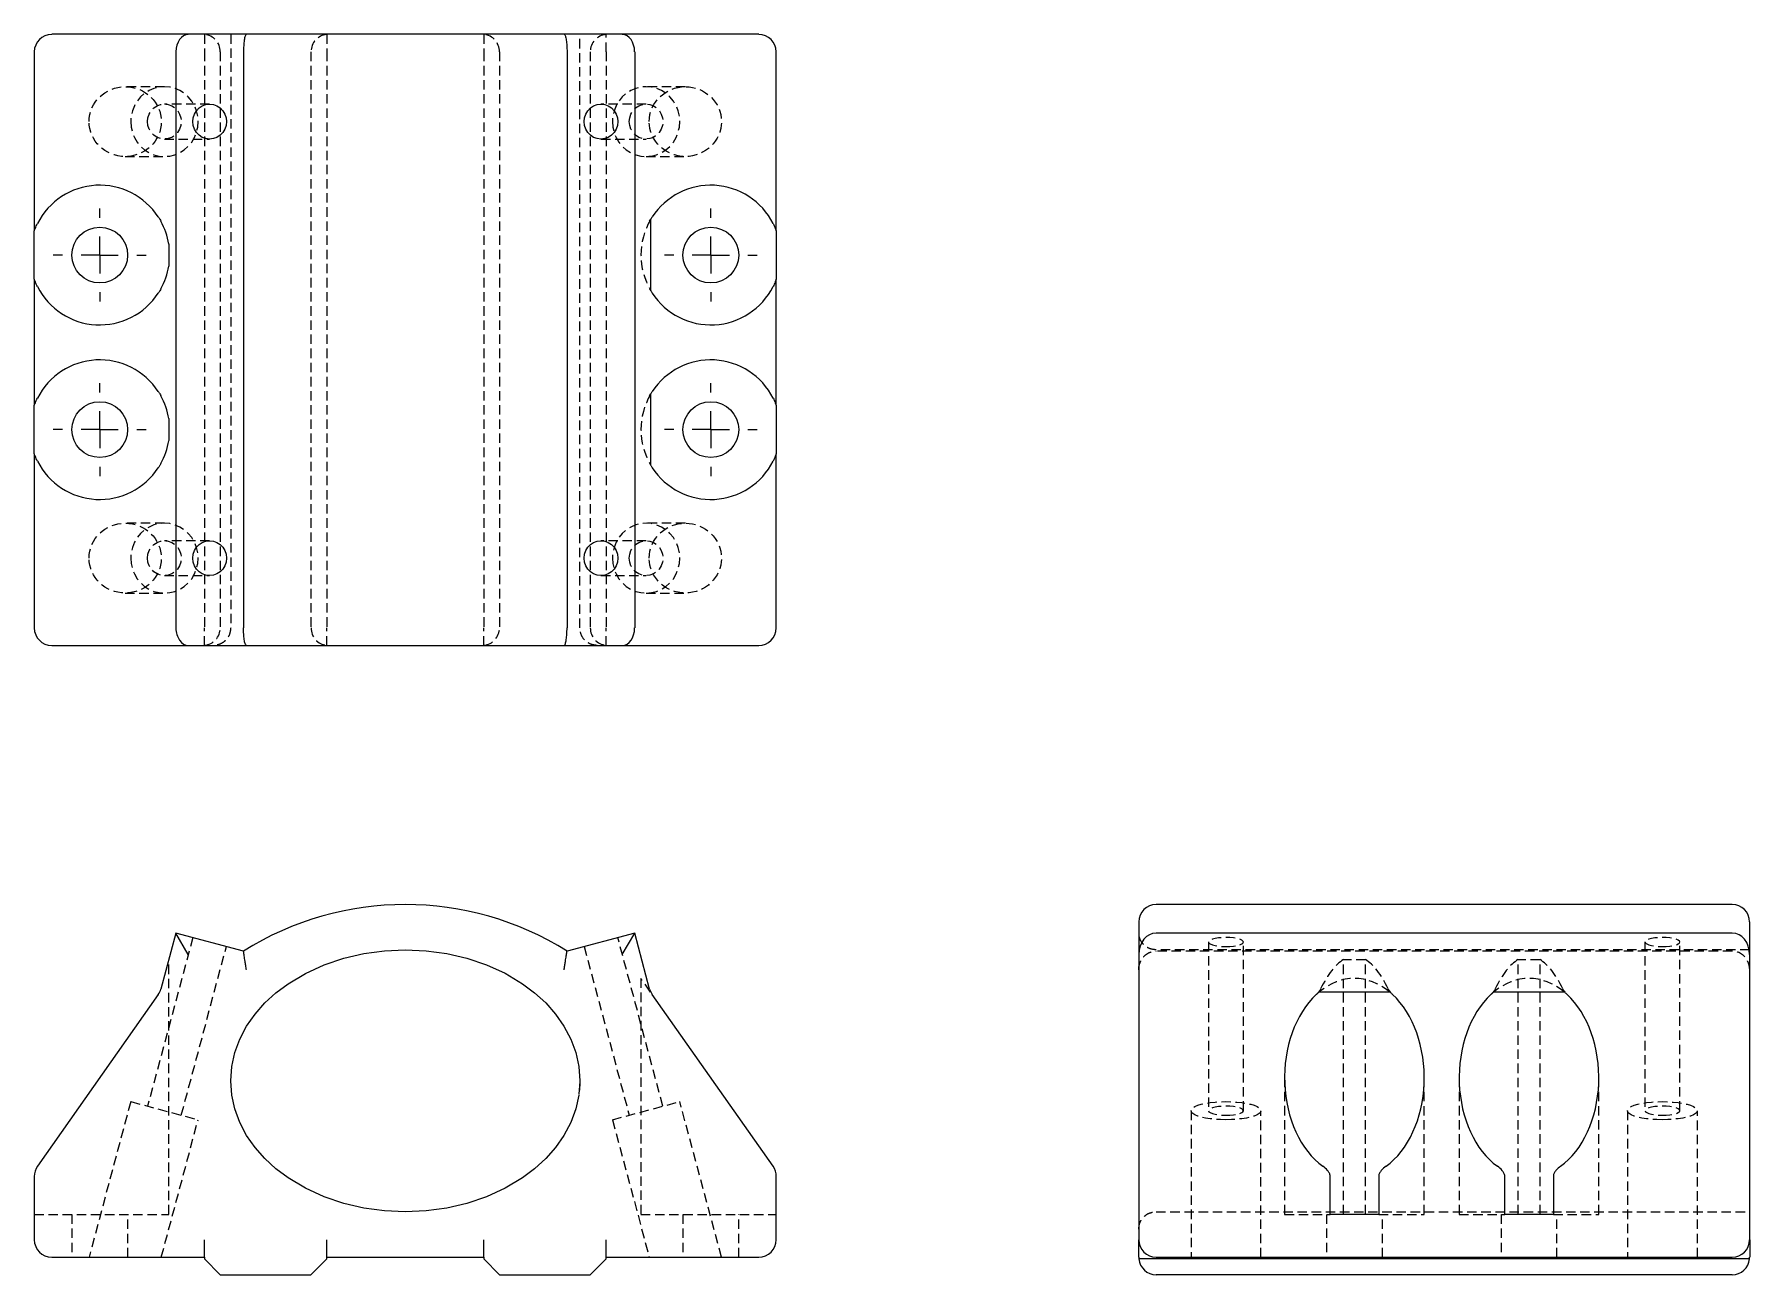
# Model space of a CAD drawing. Header units: millimetres. Extents: x 33 to 264, y 32 to 199.
import ezdxf

# ---------------------------------------------------------------- set-up
doc = ezdxf.new("R2010")
doc.units = ezdxf.units.MM
doc.linetypes.add('HIDDEN', pattern=[1.905, 1.27, -0.635])
doc.layers.add('10', color=7, linetype='Continuous')

# ---------------------------------------------------------------- blocks, each defined once
blk = doc.blocks.new('SW_CENTERMARKSYMBOL_0')
at = {"layer": '10', "color": 0}
for p, q in [((0, 5), (0, 6.26)), ((0, 0), (0, 2.5)), ((-5, 0), (-6.26, 0)), ((0, 0), (-2.5, 0)), ((0, 0), (0, -2.5)), ((0, 0), (2.5, 0)), ((5, 0), (6.26, 0)), ((0, -5), (0, -6.26))]:
    blk.add_line(p, q, dxfattribs=at)
blk = doc.blocks.new('SW_CENTERMARKSYMBOL_1')
at = {"layer": '10', "color": 0}
for p, q in [((0, 5), (0, 6.26)), ((0, 0), (0, 2.5)), ((-5, 0), (-6.26, 0)), ((0, 0), (-2.5, 0)), ((0, 0), (0, -2.5)), ((0, 0), (2.5, 0)), ((5, 0), (6.26, 0)), ((0, -5), (0, -6.26))]:
    blk.add_line(p, q, dxfattribs=at)
blk = doc.blocks.new('SW_CENTERMARKSYMBOL_2')
at = {"layer": '10', "color": 0}
for p, q in [((0, 5), (0, 6.26)), ((0, 0), (0, 2.5)), ((-5, 0), (-6.26, 0)), ((0, 0), (-2.5, 0)), ((0, 0), (0, -2.5)), ((0, 0), (2.5, 0)), ((5, 0), (6.26, 0)), ((0, -5), (0, -6.26))]:
    blk.add_line(p, q, dxfattribs=at)
blk = doc.blocks.new('SW_CENTERMARKSYMBOL_3')
at = {"layer": '10', "color": 0}
for p, q in [((0, 5), (0, 6.26)), ((0, 0), (0, 2.5)), ((-5, 0), (-6.26, 0)), ((0, 0), (-2.5, 0)), ((0, 0), (0, -2.5)), ((0, 0), (2.5, 0)), ((5, 0), (6.26, 0)), ((0, -5), (0, -6.26))]:
    blk.add_line(p, q, dxfattribs=at)

msp = doc.modelspace()

# ---------------------------------------------------------------- linework, layer by layer
at = {"color": 7, "linetype": 'Continuous', "lineweight": 25}
for p, q in [((51.64, 199.21), (35.35, 199.21)), ((52.33, 199.21), (51.64, 199.21)), ((53.75, 199.21), (52.33, 199.21)), ((61.6, 199.21), (53.75, 199.21)), ((104.4, 199.21), (61.6, 199.21)), ((112.25, 199.21), (104.4, 199.21)), ((113.67, 199.21), (112.25, 199.21)), ((114.36, 199.21), (113.67, 199.21)), ((130.65, 199.21), (114.36, 199.21)), ((33, 196.85), (33, 172.74)), ((52.08, 196.85), (52.08, 119.21)), ((61.2, 196.85), (61.2, 119.21)), ((104.8, 196.85), (104.8, 119.21)), ((113.92, 196.85), (113.92, 119.21)), ((133, 172.74), (133, 196.85)), ((116.05, 174.21), (116.05, 164.72)), ((33, 166.19), (33, 172.74)), ((133, 172.74), (133, 166.19)), ((51.12, 170.95), (51.12, 167.98)), ((33, 166.19), (33, 149.21)), ((133, 149.21), (133, 166.19)), ((116.05, 150.68), (116.05, 141.19)), ((33, 142.66), (33, 149.21)), ((133, 149.21), (133, 142.66)), ((51.12, 147.42), (51.12, 144.45)), ((33, 142.66), (33, 119.21)), ((133, 119.21), (133, 142.66)), ((35.35, 116.85), (52.12, 116.85)), ((52.12, 116.85), (53.75, 116.85)), ((53.75, 116.85), (61.6, 116.85)), ((61.6, 116.85), (104.4, 116.85)), ((104.4, 116.85), (112.25, 116.85)), ((112.25, 116.85), (113.88, 116.85)), ((113.88, 116.85), (130.65, 116.85)), ((261.85, 81.94), (184.21, 81.94)), ((181.85, 79.59), (181.85, 75.22)), ((264.21, 75.22), (264.21, 79.59)), ((52.08, 78.1), (50.06, 70.55)), ((53.75, 75.22), (52.08, 78.1)), ((61.2, 75.66), (52.08, 78.1)), ((113.92, 78.1), (104.8, 75.66)), ((112.25, 75.22), (113.92, 78.1)), ((115.94, 70.55), (113.92, 78.1)), ((261.85, 78.1), (184.21, 78.1)), ((181.85, 75.22), (181.85, 69.14)), ((264.21, 69.94), (264.21, 75.22)), ((49.71, 69.81), (33.43, 46.67)), ((132.57, 46.67), (116.29, 69.81)), ((215.68, 70.15), (206.19, 70.15)), ((239.21, 70.15), (229.72, 70.15)), ((264.21, 68.45), (264.21, 69.94)), ((181.85, 69.14), (181.85, 45.31)), ((264.21, 45.31), (264.21, 68.45)), ((106.52, 58.07), (106.4, 56.38)), ((33, 45.31), (33, 36.76)), ((133, 36.76), (133, 45.31)), ((181.85, 45.31), (181.85, 36.76)), ((207.66, 40.18), (207.66, 45.31)), ((214.21, 45.31), (214.21, 40.18)), ((231.19, 40.18), (231.19, 45.31)), ((237.74, 45.31), (237.74, 40.18)), ((264.21, 36.76), (264.21, 45.31)), ((214.21, 40.18), (207.66, 40.18)), ((237.74, 40.18), (231.19, 40.18)), ((55.94, 34.41), (55.94, 36.76)), ((72.41, 34.41), (72.41, 36.76)), ((93.59, 34.41), (93.59, 36.76)), ((110.06, 34.41), (110.06, 36.76)), ((181.85, 34.41), (181.85, 36.76)), ((264.21, 36.76), (264.21, 34.41)), ((35.35, 34.41), (55.94, 34.41)), ((55.94, 34.41), (55.94, 34.18)), ((55.94, 34.18), (58.06, 32.06)), ((70.29, 32.06), (72.41, 34.18)), ((72.41, 34.41), (93.59, 34.41)), ((72.41, 34.18), (72.41, 34.41)), ((93.59, 34.41), (93.59, 34.18)), ((93.59, 34.18), (95.71, 32.06)), ((107.94, 32.06), (110.06, 34.18)), ((110.06, 34.18), (110.06, 34.41)), ((110.06, 34.41), (130.65, 34.41)), ((264.19, 34.18), (181.86, 34.18)), ((184.21, 34.41), (261.85, 34.41)), ((58.06, 32.06), (70.29, 32.06)), ((95.71, 32.06), (107.94, 32.06)), ((261.85, 32.06), (184.21, 32.06))]:
    msp.add_line(p, q, dxfattribs=at)
at = {"color": 7, "linetype": 'HIDDEN', "lineweight": 18}
for p, q in [((55.94, 199.21), (55.94, 196.85)), ((59.47, 199.21), (59.47, 119.21)), ((72.41, 199.21), (72.41, 196.85)), ((93.59, 199.21), (93.59, 196.85)), ((106.53, 119.21), (106.53, 199.21)), ((110.06, 196.85), (110.06, 199.21)), ((55.94, 196.85), (55.94, 119.21)), ((58.06, 196.85), (58.06, 119.21)), ((70.29, 196.85), (70.29, 119.21)), ((72.41, 196.85), (72.41, 119.21)), ((93.59, 196.85), (93.59, 119.21)), ((95.71, 196.85), (95.71, 119.21)), ((107.94, 196.85), (107.94, 119.21)), ((110.06, 196.85), (110.06, 119.21)), ((50.54, 192.15), (45.25, 192.15)), ((120.75, 192.15), (115.46, 192.15)), ((56.63, 189.79), (50.54, 189.79)), ((115.46, 189.79), (109.37, 189.79)), ((50.54, 185.09), (56.63, 185.09)), ((109.37, 185.09), (115.46, 185.09)), ((45.25, 182.74), (50.54, 182.74)), ((115.46, 182.74), (120.75, 182.74)), ((50.54, 133.32), (45.25, 133.32)), ((120.75, 133.32), (115.46, 133.32)), ((56.63, 130.97), (50.54, 130.97)), ((115.46, 130.97), (109.37, 130.97)), ((50.54, 126.26), (56.63, 126.26)), ((109.37, 126.26), (115.46, 126.26)), ((45.25, 123.91), (50.54, 123.91)), ((115.46, 123.91), (120.75, 123.91)), ((55.94, 116.85), (55.94, 119.21)), ((72.41, 116.85), (72.41, 119.21)), ((93.59, 116.85), (93.59, 119.21)), ((110.06, 116.85), (110.06, 119.21)), ((54.36, 77.5), (48.27, 54.77)), ((117.73, 54.77), (111.64, 77.5)), ((191.26, 76.89), (191.26, 54.16)), ((195.97, 54.16), (195.97, 76.89)), ((250.09, 76.89), (250.09, 54.16)), ((254.79, 54.16), (254.79, 76.89)), ((51.12, 40.18), (51.12, 74.5)), ((52.81, 53.55), (58.9, 76.28)), ((107.1, 76.28), (113.19, 53.55)), ((264.21, 75.83), (184.21, 75.83)), ((261.85, 75.66), (184.21, 75.66)), ((212.42, 74.5), (209.45, 74.5)), ((209.45, 40.18), (209.45, 74.5)), ((212.42, 40.18), (212.42, 74.5)), ((235.95, 74.5), (232.98, 74.5)), ((232.98, 40.18), (232.98, 74.5)), ((235.95, 40.18), (235.95, 74.5)), ((116.05, 70.15), (114.76, 71.97)), ((114.76, 71.97), (114.76, 40.18)), ((201.52, 58.6), (201.52, 40.18)), ((220.35, 40.18), (220.35, 58.6)), ((225.05, 58.6), (225.05, 40.18)), ((243.87, 40.18), (243.87, 58.6)), ((45.99, 55.38), (40.38, 34.41)), ((45.99, 55.38), (55.08, 52.94)), ((110.92, 52.94), (120.01, 55.38)), ((125.62, 34.41), (120.01, 55.38)), ((188.91, 54.16), (188.91, 34.41)), ((198.32, 34.41), (198.32, 54.16)), ((247.74, 54.16), (247.74, 34.41)), ((257.15, 34.41), (257.15, 54.16)), ((50.12, 34.41), (55.08, 52.94)), ((110.92, 52.94), (115.88, 34.41)), ((33, 40.18), (51.12, 40.18)), ((38.06, 40.18), (38.06, 34.41)), ((45.59, 34.41), (45.59, 40.18)), ((114.76, 40.18), (133, 40.18)), ((120.41, 40.18), (120.41, 34.41)), ((127.94, 34.41), (127.94, 40.18)), ((184.21, 40.54), (264.21, 40.54)), ((201.52, 40.18), (207.66, 40.18)), ((207.17, 40.18), (207.17, 34.41)), ((214.21, 40.18), (220.35, 40.18)), ((214.7, 34.41), (214.7, 40.18)), ((225.05, 40.18), (231.19, 40.18)), ((230.7, 40.18), (230.7, 34.41)), ((237.74, 40.18), (243.87, 40.18)), ((238.23, 34.41), (238.23, 40.18))]:
    msp.add_line(p, q, dxfattribs=at)
at = {"color": 7, "linetype": 'HIDDEN', "lineweight": 18, "flags": 128}
for points in [[(45.99, 187.44), (46.05, 186.71), (46.22, 185.99), (46.49, 185.3), (46.86, 184.68), (47.32, 184.11), (47.87, 183.63), (48.48, 183.25), (49.13, 182.97), (49.83, 182.79), (50.54, 182.74), (51.25, 182.79), (51.94, 182.97), (52.6, 183.25), (53.21, 183.63), (53.75, 184.11), (54.22, 184.68), (54.59, 185.3), (54.86, 185.99), (55.03, 186.71), (55.08, 187.44), (55.03, 188.18), (54.86, 188.9), (54.59, 189.58), (54.22, 190.21), (53.75, 190.77), (53.21, 191.25), (52.6, 191.63), (51.94, 191.92), (51.25, 192.09), (50.54, 192.15), (49.83, 192.09), (49.13, 191.92), (48.48, 191.63), (47.87, 191.25), (47.32, 190.77), (46.86, 190.21), (46.49, 189.58), (46.22, 188.9), (46.05, 188.18), (45.99, 187.44)], [(110.92, 187.44), (110.97, 186.71), (111.14, 185.99), (111.41, 185.3), (111.78, 184.68), (112.25, 184.11), (112.79, 183.63), (113.4, 183.25), (114.06, 182.97), (114.75, 182.79), (115.46, 182.74), (116.17, 182.79), (116.87, 182.97), (117.52, 183.25), (118.13, 183.63), (118.68, 184.11), (119.14, 184.68), (119.51, 185.3), (119.78, 185.99), (119.95, 186.71), (120.01, 187.44), (119.95, 188.18), (119.78, 188.9), (119.51, 189.58), (119.14, 190.21), (118.68, 190.77), (118.13, 191.25), (117.52, 191.63), (116.87, 191.92), (116.17, 192.09), (115.46, 192.15), (114.75, 192.09), (114.06, 191.92), (113.4, 191.63), (112.79, 191.25), (112.25, 190.77), (111.78, 190.21), (111.41, 189.58), (111.14, 188.9), (110.97, 188.18), (110.92, 187.44)], [(48.27, 187.44), (48.32, 187.96), (48.49, 188.46), (48.76, 188.91), (49.12, 189.28), (49.55, 189.56), (50.03, 189.74), (50.54, 189.79), (51.04, 189.74), (51.53, 189.56), (51.96, 189.28), (52.32, 188.91), (52.59, 188.46), (52.75, 187.96), (52.81, 187.44), (52.75, 186.92), (52.59, 186.42), (52.32, 185.97), (51.96, 185.6), (51.53, 185.32), (51.04, 185.15), (50.54, 185.09), (50.03, 185.15), (49.55, 185.32), (49.12, 185.6), (48.76, 185.97), (48.49, 186.42), (48.32, 186.92), (48.27, 187.44)], [(113.19, 187.44), (113.25, 187.96), (113.41, 188.46), (113.68, 188.91), (114.04, 189.28), (114.47, 189.56), (114.96, 189.74), (115.46, 189.79), (115.97, 189.74), (116.45, 189.56), (116.88, 189.28), (117.24, 188.91), (117.51, 188.46), (117.68, 187.96), (117.73, 187.44), (117.68, 186.92), (117.51, 186.42), (117.24, 185.97), (116.88, 185.6), (116.45, 185.32), (115.97, 185.15), (115.46, 185.09), (114.96, 185.15), (114.47, 185.32), (114.04, 185.6), (113.68, 185.97), (113.41, 186.42), (113.25, 186.92), (113.19, 187.44)], [(45.99, 128.62), (46.05, 127.88), (46.22, 127.16), (46.49, 126.48), (46.86, 125.85), (47.32, 125.29), (47.87, 124.81), (48.48, 124.42), (49.13, 124.14), (49.83, 123.97), (50.54, 123.91), (51.25, 123.97), (51.94, 124.14), (52.6, 124.42), (53.21, 124.81), (53.75, 125.29), (54.22, 125.85), (54.59, 126.48), (54.86, 127.16), (55.03, 127.88), (55.08, 128.62), (55.03, 129.35), (54.86, 130.07), (54.59, 130.75), (54.22, 131.38), (53.75, 131.95), (53.21, 132.42), (52.6, 132.81), (51.94, 133.09), (51.25, 133.27), (50.54, 133.32), (49.83, 133.27), (49.13, 133.09), (48.48, 132.81), (47.87, 132.42), (47.32, 131.95), (46.86, 131.38), (46.49, 130.75), (46.22, 130.07), (46.05, 129.35), (45.99, 128.62)], [(110.92, 128.62), (110.97, 127.88), (111.14, 127.16), (111.41, 126.48), (111.78, 125.85), (112.25, 125.29), (112.79, 124.81), (113.4, 124.42), (114.06, 124.14), (114.75, 123.97), (115.46, 123.91), (116.17, 123.97), (116.87, 124.14), (117.52, 124.42), (118.13, 124.81), (118.68, 125.29), (119.14, 125.85), (119.51, 126.48), (119.78, 127.16), (119.95, 127.88), (120.01, 128.62), (119.95, 129.35), (119.78, 130.07), (119.51, 130.75), (119.14, 131.38), (118.68, 131.95), (118.13, 132.42), (117.52, 132.81), (116.87, 133.09), (116.17, 133.27), (115.46, 133.32), (114.75, 133.27), (114.06, 133.09), (113.4, 132.81), (112.79, 132.42), (112.25, 131.95), (111.78, 131.38), (111.41, 130.75), (111.14, 130.07), (110.97, 129.35), (110.92, 128.62)], [(48.27, 128.62), (48.32, 129.14), (48.49, 129.64), (48.76, 130.08), (49.12, 130.46), (49.55, 130.74), (50.03, 130.91), (50.54, 130.97), (51.04, 130.91), (51.53, 130.74), (51.96, 130.46), (52.32, 130.08), (52.59, 129.64), (52.75, 129.14), (52.81, 128.62), (52.75, 128.09), (52.59, 127.6), (52.32, 127.15), (51.96, 126.78), (51.53, 126.5), (51.04, 126.32), (50.54, 126.26), (50.03, 126.32), (49.55, 126.5), (49.12, 126.78), (48.76, 127.15), (48.49, 127.6), (48.32, 128.09), (48.27, 128.62)], [(113.19, 128.62), (113.25, 129.14), (113.41, 129.64), (113.68, 130.08), (114.04, 130.46), (114.47, 130.74), (114.96, 130.91), (115.46, 130.97), (115.97, 130.91), (116.45, 130.74), (116.88, 130.46), (117.24, 130.08), (117.51, 129.64), (117.68, 129.14), (117.73, 128.62), (117.68, 128.09), (117.51, 127.6), (117.24, 127.15), (116.88, 126.78), (116.45, 126.5), (115.97, 126.32), (115.46, 126.26), (114.96, 126.32), (114.47, 126.5), (114.04, 126.78), (113.68, 127.15), (113.41, 127.6), (113.25, 128.09), (113.19, 128.62)], [(193.62, 76.28), (194.14, 76.29), (194.64, 76.34), (195.08, 76.41), (195.46, 76.51), (195.74, 76.62), (195.91, 76.75), (195.97, 76.89), (195.91, 77.02), (195.74, 77.15), (195.46, 77.27), (195.08, 77.36), (194.64, 77.44), (194.14, 77.48), (193.62, 77.5), (193.09, 77.48), (192.6, 77.44), (192.15, 77.36), (191.78, 77.27), (191.5, 77.15), (191.32, 77.02), (191.26, 76.89), (191.32, 76.75), (191.5, 76.62), (191.78, 76.51), (192.15, 76.41), (192.6, 76.34), (193.09, 76.29), (193.62, 76.28)], [(252.44, 76.28), (252.96, 76.29), (253.46, 76.34), (253.91, 76.41), (254.28, 76.51), (254.56, 76.62), (254.74, 76.75), (254.79, 76.89), (254.74, 77.02), (254.56, 77.15), (254.28, 77.27), (253.91, 77.36), (253.46, 77.44), (252.96, 77.48), (252.44, 77.5), (251.92, 77.48), (251.42, 77.44), (250.97, 77.36), (250.6, 77.27), (250.32, 77.15), (250.15, 77.02), (250.09, 76.89), (250.15, 76.75), (250.32, 76.62), (250.6, 76.51), (250.97, 76.41), (251.42, 76.34), (251.92, 76.29), (252.44, 76.28)], [(193.62, 52.94), (192.88, 52.96), (192.16, 53), (191.48, 53.07), (190.85, 53.17), (190.29, 53.3), (189.81, 53.44), (189.42, 53.61), (189.14, 53.78), (188.97, 53.97), (188.91, 54.16), (188.97, 54.35), (189.14, 54.54), (189.42, 54.71), (189.81, 54.88), (190.29, 55.02), (190.85, 55.14), (191.48, 55.24), (192.16, 55.32), (192.88, 55.36), (193.62, 55.38), (194.35, 55.36), (195.07, 55.32), (195.75, 55.24), (196.38, 55.14), (196.95, 55.02), (197.42, 54.88), (197.81, 54.71), (198.09, 54.54), (198.27, 54.35), (198.32, 54.16), (198.27, 53.97), (198.09, 53.78), (197.81, 53.61), (197.42, 53.44), (196.95, 53.3), (196.38, 53.17), (195.75, 53.07), (195.07, 53), (194.35, 52.96), (193.62, 52.94)], [(193.62, 53.55), (194.14, 53.57), (194.64, 53.61), (195.08, 53.68), (195.46, 53.78), (195.74, 53.9), (195.91, 54.02), (195.97, 54.16), (195.91, 54.29), (195.74, 54.42), (195.46, 54.54), (195.08, 54.64), (194.64, 54.71), (194.14, 54.75), (193.62, 54.77), (193.09, 54.75), (192.6, 54.71), (192.15, 54.64), (191.78, 54.54), (191.5, 54.42), (191.32, 54.29), (191.26, 54.16), (191.32, 54.02), (191.5, 53.9), (191.78, 53.78), (192.15, 53.68), (192.6, 53.61), (193.09, 53.57), (193.62, 53.55)], [(252.44, 52.94), (251.71, 52.96), (250.99, 53), (250.3, 53.07), (249.68, 53.17), (249.11, 53.3), (248.63, 53.44), (248.25, 53.61), (247.97, 53.78), (247.79, 53.97), (247.74, 54.16), (247.79, 54.35), (247.97, 54.54), (248.25, 54.71), (248.63, 54.88), (249.11, 55.02), (249.68, 55.14), (250.3, 55.24), (250.99, 55.32), (251.71, 55.36), (252.44, 55.38), (253.18, 55.36), (253.9, 55.32), (254.58, 55.24), (255.21, 55.14), (255.77, 55.02), (256.25, 54.88), (256.63, 54.71), (256.92, 54.54), (257.09, 54.35), (257.15, 54.16), (257.09, 53.97), (256.92, 53.78), (256.63, 53.61), (256.25, 53.44), (255.77, 53.3), (255.21, 53.17), (254.58, 53.07), (253.9, 53), (253.18, 52.96), (252.44, 52.94)], [(252.44, 53.55), (252.96, 53.57), (253.46, 53.61), (253.91, 53.68), (254.28, 53.78), (254.56, 53.9), (254.74, 54.02), (254.79, 54.16), (254.74, 54.29), (254.56, 54.42), (254.28, 54.54), (253.91, 54.64), (253.46, 54.71), (252.96, 54.75), (252.44, 54.77), (251.92, 54.75), (251.42, 54.71), (250.97, 54.64), (250.6, 54.54), (250.32, 54.42), (250.15, 54.29), (250.09, 54.16), (250.15, 54.02), (250.32, 53.9), (250.6, 53.78), (250.97, 53.68), (251.42, 53.61), (251.92, 53.57), (252.44, 53.55)]]:
    msp.add_lwpolyline(points, dxfattribs=at)
at = {"color": 7, "linetype": 'Continuous', "lineweight": 25, "flags": 128}
for points in [[(54.36, 187.44), (54.41, 187.96), (54.58, 188.46), (54.85, 188.91), (55.21, 189.28), (55.64, 189.56), (56.12, 189.74), (56.63, 189.79), (57.13, 189.74), (57.61, 189.56), (58.05, 189.28), (58.41, 188.91), (58.68, 188.46), (58.84, 187.96), (58.9, 187.44), (58.84, 186.92), (58.68, 186.42), (58.41, 185.97), (58.05, 185.6), (57.61, 185.32), (57.13, 185.15), (56.63, 185.09), (56.12, 185.15), (55.64, 185.32), (55.21, 185.6), (54.85, 185.97), (54.58, 186.42), (54.41, 186.92), (54.36, 187.44)], [(107.1, 187.44), (107.16, 187.96), (107.32, 188.46), (107.59, 188.91), (107.95, 189.28), (108.39, 189.56), (108.87, 189.74), (109.37, 189.79), (109.88, 189.74), (110.36, 189.56), (110.79, 189.28), (111.15, 188.91), (111.42, 188.46), (111.59, 187.96), (111.64, 187.44), (111.59, 186.92), (111.42, 186.42), (111.15, 185.97), (110.79, 185.6), (110.36, 185.32), (109.88, 185.15), (109.37, 185.09), (108.87, 185.15), (108.39, 185.32), (107.95, 185.6), (107.59, 185.97), (107.32, 186.42), (107.16, 186.92), (107.1, 187.44)], [(54.36, 128.62), (54.41, 129.14), (54.58, 129.64), (54.85, 130.08), (55.21, 130.46), (55.64, 130.74), (56.12, 130.91), (56.63, 130.97), (57.13, 130.91), (57.61, 130.74), (58.05, 130.46), (58.41, 130.08), (58.68, 129.64), (58.84, 129.14), (58.9, 128.62), (58.84, 128.09), (58.68, 127.6), (58.41, 127.15), (58.05, 126.78), (57.61, 126.5), (57.13, 126.32), (56.63, 126.26), (56.12, 126.32), (55.64, 126.5), (55.21, 126.78), (54.85, 127.15), (54.58, 127.6), (54.41, 128.09), (54.36, 128.62)], [(107.1, 128.62), (107.16, 129.14), (107.32, 129.64), (107.59, 130.08), (107.95, 130.46), (108.39, 130.74), (108.87, 130.91), (109.37, 130.97), (109.88, 130.91), (110.36, 130.74), (110.79, 130.46), (111.15, 130.08), (111.42, 129.64), (111.59, 129.14), (111.64, 128.62), (111.59, 128.09), (111.42, 127.6), (111.15, 127.15), (110.79, 126.78), (110.36, 126.5), (109.88, 126.32), (109.37, 126.26), (108.87, 126.32), (108.39, 126.5), (107.95, 126.78), (107.59, 127.15), (107.32, 127.6), (107.16, 128.09), (107.1, 128.62)], [(106.39, 56.27), (105.98, 54.39), (105.3, 52.56), (104.39, 50.83), (103.25, 49.2), (101.93, 47.71), (100.44, 46.34), (98.81, 45.12), (96.45, 43.71), (93.93, 42.56), (91.3, 41.67), (88.58, 41.04), (85.8, 40.67), (83, 40.54), (80.2, 40.66), (77.42, 41.04), (74.7, 41.67), (72.07, 42.56), (69.55, 43.71), (67.2, 45.11), (65.56, 46.34), (64.07, 47.7), (62.75, 49.2), (61.61, 50.83), (60.7, 52.57), (60.02, 54.39), (59.61, 56.27), (59.47, 58.19), (59.61, 60.1), (60.02, 61.99), (60.7, 63.81), (61.61, 65.54), (62.75, 67.17), (64.07, 68.67), (65.56, 70.04), (67.2, 71.26), (69.55, 72.66), (72.06, 73.81), (74.7, 74.7), (77.43, 75.33), (80.2, 75.71), (83, 75.83), (85.8, 75.71), (88.58, 75.33), (91.3, 74.7), (93.93, 73.81), (96.45, 72.67), (98.8, 71.26), (100.44, 70.03), (101.93, 68.67), (103.25, 67.17), (104.39, 65.54), (105.3, 63.81), (105.98, 61.99), (106.39, 60.1), (106.53, 58.19)]]:
    msp.add_lwpolyline(points, dxfattribs=at)
at = {"color": 7, "linetype": 'Continuous', "lineweight": 25}
for centre in [(41.82, 169.46), (124.18, 169.46), (41.82, 145.93), (124.18, 145.93)]:
    msp.add_circle(centre, 3.76, dxfattribs=at)
for centre, radius, start, end in [((35.35, 196.85), 2.35, 90, 180), ((130.65, 196.85), 2.35, 0, 90), ((41.82, 169.46), 9.41, 33.0604, 153.1199), ((124.18, 169.46), 9.41, 26.8801, 146.9397), ((41.82, 169.46), 9.41, 9.0687, 28.9405), ((41.82, 169.46), 9.41, 331.0595, 350.9313), ((41.82, 169.46), 9.41, 206.8801, 326.9396), ((124.18, 169.46), 9.41, 213.0603, 333.1199), ((41.82, 145.93), 9.41, 33.0604, 153.1199), ((124.18, 145.93), 9.41, 26.8801, 146.9397), ((41.82, 145.93), 9.41, 9.0687, 28.9405), ((41.82, 145.93), 9.41, 331.0595, 350.9313), ((41.82, 145.93), 9.41, 206.8801, 326.9396), ((124.18, 145.93), 9.41, 213.0603, 333.1199), ((35.35, 119.21), 2.35, 180, 270), ((130.65, 119.21), 2.35, 270, 0), ((83, 40.94), 41, 57.8719, 122.1281), ((184.21, 79.59), 2.35, 90, 180), ((261.85, 79.59), 2.35, 0, 90), ((35.35, 45.31), 2.35, 144.867, 180), ((130.65, 45.31), 2.35, 0, 35.133), ((35.35, 36.76), 2.35, 180, 270), ((130.65, 36.76), 2.35, 270, 0), ((184.21, 36.76), 2.35, 180, 270), ((261.85, 36.76), 2.35, 270, 0), ((184.21, 34.41), 2.35, 180, 185.7392), ((184.21, 34.41), 2.35, 185.7392, 270), ((261.85, 34.41), 2.35, 270, 354.2608), ((261.85, 34.41), 2.35, 354.2608, 0)]:
    msp.add_arc(centre, radius, start, end, dxfattribs=at)
at = {"color": 7, "linetype": 'HIDDEN', "lineweight": 18}
for centre, radius, start, end in [((55.71, 196.85), 2.35, 0, 84.2608), ((72.65, 196.85), 2.35, 95.7392, 180), ((93.35, 196.85), 2.35, 0, 84.2608), ((110.29, 196.85), 2.35, 95.7392, 180), ((124.18, 169.46), 9.41, 149.7274, 210.2726), ((124.18, 145.93), 9.41, 149.7274, 210.2726), ((55.71, 119.21), 2.35, 275.7392, 0), ((72.65, 119.21), 2.35, 180, 264.2608), ((93.35, 119.21), 2.35, 275.7392, 0), ((110.29, 119.21), 2.35, 180, 264.2608)]:
    msp.add_arc(centre, radius, start, end, dxfattribs=at)
at = {"color": 7, "linetype": 'Continuous', "lineweight": 25}
for centre, major_axis, ratio, start_param, end_param in [((53.75, 196.85), (0, 2.35), 0.707106, 0, 1.570796), ((112.25, 196.85), (0, 2.35), 0.707107, 4.712389, 6.283185), ((53.75, 119.21), (0, 2.35), 0.707106, 1.570796, 3.141593), ((112.25, 119.21), (0, 2.35), 0.707107, 3.141593, 4.712389), ((184.21, 75.22), (0, 2.88), 0.816497, 0, 1.570796), ((261.85, 75.22), (0, 2.88), 0.816497, 4.712389, 6.283185), ((210.93, 58.6), (0, 13.38), 0.703673, 0.577011, 2.672446), ((210.93, 39.81), (0, 35.13), 0.267949, 0.505105, 0.528356), ((210.93, 58.6), (0, 13.38), 0.703673, 3.610739, 5.706174), ((210.93, 39.81), (0, 35.13), 0.267949, 5.754829, 5.77808), ((234.46, 58.6), (0, 13.38), 0.703673, 0.577011, 2.672446), ((234.46, 39.81), (0, 35.13), 0.267949, 0.505105, 0.528356), ((234.46, 58.6), (0, 13.38), 0.703673, 3.610739, 5.706174), ((234.46, 39.81), (0, 35.13), 0.267949, 5.754829, 5.77808)]:
    msp.add_ellipse(centre, major_axis=major_axis, ratio=ratio, start_param=start_param, end_param=end_param, dxfattribs=at)
at = {"color": 7, "linetype": 'HIDDEN', "lineweight": 18}
for centre in [(45.25, 187.44), (120.75, 187.44), (45.25, 128.62), (120.75, 128.62)]:
    msp.add_ellipse(centre, major_axis=(-4.87, 0), ratio=0.965926, dxfattribs=at)
for centre, major_axis, ratio, start_param, end_param in [((210.93, 39.82), (0, 35.13), 0.26795, 0.158279, 0.505106), ((210.93, 39.82), (0, 35.13), 0.26795, 5.778079, 6.124906), ((234.46, 39.82), (0, 35.13), 0.26795, 0.158279, 0.505106), ((234.46, 39.82), (0, 35.13), 0.26795, 5.778079, 6.124906), ((210.93, 58.6), (0, 13.38), 0.703673, 5.754829, 6.811541), ((234.46, 58.6), (0, 13.38), 0.703673, 5.754829, 6.811541)]:
    msp.add_ellipse(centre, major_axis=major_axis, ratio=ratio, start_param=start_param, end_param=end_param, dxfattribs=at)
at = {"color": 7, "linetype": 'Continuous', "lineweight": 25}
for points, knots in [([(61.6, 199.21), (61.59, 199.21), (61.59, 199.21), (61.56, 199.21), (61.53, 199.18), (61.47, 199.1), (61.44, 199.04), (61.37, 198.82), (61.33, 198.64), (61.26, 198.2), (61.24, 197.95), (61.2, 197.41), (61.2, 197.14), (61.2, 196.85)], [-0.6602513, -0.6602513, -0.6602513, -0.6602513, -0.6595566, -0.6595566, -0.6091755, -0.6091755, -0.5592726, -0.5592726, -0.477249, -0.477249, -0.4019761, -0.4019761, -0.3297783, -0.3297783, -0.3297783, -0.3297783]), ([(104.4, 199.21), (104.41, 199.21), (104.41, 199.21), (104.44, 199.21), (104.47, 199.18), (104.53, 199.1), (104.56, 199.04), (104.63, 198.82), (104.67, 198.64), (104.74, 198.2), (104.76, 197.95), (104.8, 197.41), (104.8, 197.14), (104.8, 196.85)], [-0.0006947, -0.0006947, -0.0006947, -0.0006947, 0, 0, 0.050381, 0.050381, 0.100284, 0.100284, 0.1823075, 0.1823075, 0.2575805, 0.2575805, 0.3297783, 0.3297783, 0.3297783, 0.3297783]), ([(33, 172.74), (33, 172.74), (33.02, 172.78), (33.06, 172.91), (33.1, 172.99), (33.22, 173.28), (33.31, 173.49), (33.43, 173.72)], [0, 0, 0, 0, 0.25, 0.25, 0.5, 0.5, 1, 1, 1, 1]), ([(49.71, 174.6), (49.78, 174.48), (49.85, 174.38), (49.97, 174.18), (50.02, 174.09), (50.06, 174.02)], [0, 0, 0, 0, 0.5, 0.5, 1, 1, 1, 1]), ([(115.94, 174.02), (115.98, 174.09), (116.03, 174.18), (116.15, 174.38), (116.22, 174.48), (116.29, 174.6)], [0, 0, 0, 0, 0.5, 0.5, 1, 1, 1, 1]), ([(132.57, 173.72), (132.69, 173.49), (132.78, 173.28), (132.9, 172.99), (132.94, 172.91), (132.99, 172.78), (133, 172.74), (133, 172.74)], [0, 0, 0, 0, 0.5, 0.5, 0.75, 0.75, 1, 1, 1, 1]), ([(33.43, 165.21), (33.31, 165.43), (33.22, 165.65), (33.1, 165.93), (33.06, 166.02), (33.01, 166.15), (33, 166.19), (33, 166.19)], [0, 0, 0, 0, 0.5, 0.5, 0.75, 0.75, 1, 1, 1, 1]), ([(50.06, 164.91), (50.02, 164.84), (49.97, 164.75), (49.85, 164.55), (49.78, 164.44), (49.71, 164.33)], [0, 0, 0, 0, 0.5, 0.5, 1, 1, 1, 1]), ([(115.94, 164.91), (115.98, 164.84), (116.03, 164.75), (116.15, 164.55), (116.22, 164.44), (116.29, 164.33)], [0, 0, 0, 0, 0.5, 0.5, 1, 1, 1, 1]), ([(133, 166.19), (133, 166.19), (132.98, 166.15), (132.94, 166.02), (132.9, 165.93), (132.78, 165.65), (132.69, 165.43), (132.57, 165.21)], [0, 0, 0, 0, 0.25, 0.25, 0.5, 0.5, 1, 1, 1, 1]), ([(49.71, 151.07), (49.78, 150.96), (49.85, 150.85), (49.97, 150.65), (50.02, 150.56), (50.06, 150.49)], [0, 0, 0, 0, 0.5, 0.5, 1, 1, 1, 1]), ([(115.94, 150.49), (115.98, 150.56), (116.03, 150.65), (116.15, 150.85), (116.22, 150.96), (116.29, 151.07)], [0, 0, 0, 0, 0.5, 0.5, 1, 1, 1, 1]), ([(33, 149.21), (33, 149.21), (33.02, 149.25), (33.06, 149.38), (33.1, 149.46), (33.22, 149.75), (33.31, 149.96), (33.43, 150.19)], [0, 0, 0, 0, 0.25, 0.25, 0.5, 0.5, 1, 1, 1, 1]), ([(132.57, 150.19), (132.69, 149.96), (132.78, 149.75), (132.9, 149.46), (132.94, 149.38), (132.99, 149.25), (133, 149.21), (133, 149.21)], [0, 0, 0, 0, 0.5, 0.5, 0.75, 0.75, 1, 1, 1, 1]), ([(33.43, 141.68), (33.31, 141.9), (33.22, 142.12), (33.1, 142.4), (33.06, 142.49), (33.01, 142.62), (33, 142.66), (33, 142.66)], [0, 0, 0, 0, 0.5, 0.5, 0.75, 0.75, 1, 1, 1, 1]), ([(50.06, 141.38), (50.02, 141.31), (49.97, 141.22), (49.85, 141.02), (49.78, 140.91), (49.71, 140.8)], [0, 0, 0, 0, 0.5, 0.5, 1, 1, 1, 1]), ([(115.94, 141.38), (115.98, 141.31), (116.03, 141.22), (116.15, 141.02), (116.22, 140.91), (116.29, 140.8)], [0, 0, 0, 0, 0.5, 0.5, 1, 1, 1, 1]), ([(133, 142.66), (133, 142.66), (132.98, 142.62), (132.94, 142.49), (132.9, 142.4), (132.78, 142.12), (132.69, 141.9), (132.57, 141.68)], [0, 0, 0, 0, 0.25, 0.25, 0.5, 0.5, 1, 1, 1, 1]), ([(61.6, 116.85), (61.59, 116.85), (61.59, 116.85), (61.56, 116.85), (61.53, 116.87), (61.47, 116.96), (61.44, 117.02), (61.37, 117.23), (61.33, 117.42), (61.26, 117.86), (61.24, 118.11), (61.2, 118.65), (61.2, 118.92), (61.2, 119.21)], [-0.0006947, -0.0006947, -0.0006947, -0.0006947, 0, 0, 0.050381, 0.050381, 0.100284, 0.100284, 0.1823075, 0.1823075, 0.2575805, 0.2575805, 0.3297783, 0.3297783, 0.3297783, 0.3297783]), ([(104.4, 116.85), (104.41, 116.85), (104.41, 116.85), (104.44, 116.85), (104.47, 116.87), (104.53, 116.96), (104.56, 117.02), (104.63, 117.23), (104.67, 117.42), (104.74, 117.86), (104.76, 118.11), (104.8, 118.65), (104.8, 118.92), (104.8, 119.21)], [-0.6602513, -0.6602513, -0.6602513, -0.6602513, -0.6595566, -0.6595566, -0.6091755, -0.6091755, -0.5592726, -0.5592726, -0.477249, -0.477249, -0.4019761, -0.4019761, -0.3297783, -0.3297783, -0.3297783, -0.3297783]), ([(61.6, 73.12), (61.59, 73.12), (61.59, 73.13), (61.56, 73.32), (61.53, 73.52), (61.47, 73.9), (61.44, 74.08), (61.37, 74.55), (61.33, 74.81), (61.26, 75.23), (61.24, 75.39), (61.2, 75.61), (61.2, 75.66), (61.2, 75.66)], [-0.0006947, -0.0006947, -0.0006947, -0.0006947, 0, 0, 0.050381, 0.050381, 0.100284, 0.100284, 0.1823075, 0.1823075, 0.2575805, 0.2575805, 0.3297783, 0.3297783, 0.3297783, 0.3297783]), ([(104.4, 73.12), (104.41, 73.12), (104.41, 73.13), (104.44, 73.32), (104.47, 73.52), (104.53, 73.9), (104.56, 74.08), (104.63, 74.55), (104.67, 74.81), (104.74, 75.23), (104.76, 75.39), (104.8, 75.61), (104.8, 75.66), (104.8, 75.66)], [-0.6602513, -0.6602513, -0.6602513, -0.6602513, -0.6595566, -0.6595566, -0.6091755, -0.6091755, -0.5592726, -0.5592726, -0.477249, -0.477249, -0.4019761, -0.4019761, -0.3297783, -0.3297783, -0.3297783, -0.3297783]), ([(206.38, 70.55), (206.31, 70.4), (206.22, 70.27), (206.02, 70.03), (205.91, 69.91), (205.8, 69.81)], [0, 0, 0, 0, 0.5, 0.5, 1, 1, 1, 1]), ([(215.49, 70.55), (215.56, 70.4), (215.65, 70.27), (215.85, 70.03), (215.96, 69.91), (216.07, 69.81)], [0, 0, 0, 0, 0.5, 0.5, 1, 1, 1, 1]), ([(229.91, 70.55), (229.84, 70.4), (229.75, 70.27), (229.55, 70.03), (229.44, 69.91), (229.33, 69.81)], [0, 0, 0, 0, 0.5, 0.5, 1, 1, 1, 1]), ([(239.02, 70.55), (239.09, 70.4), (239.18, 70.27), (239.38, 70.03), (239.48, 69.91), (239.6, 69.81)], [0, 0, 0, 0, 0.5, 0.5, 1, 1, 1, 1]), ([(207.66, 45.31), (207.66, 45.47), (207.62, 45.61), (207.49, 45.88), (207.4, 46), (207.12, 46.33), (206.9, 46.51), (206.68, 46.67)], [0, 0, 0, 0, 0.25, 0.25, 0.5, 0.5, 1, 1, 1, 1]), ([(215.19, 46.67), (214.96, 46.51), (214.75, 46.33), (214.46, 46), (214.38, 45.88), (214.25, 45.61), (214.21, 45.47), (214.21, 45.31)], [0, 0, 0, 0, 0.5, 0.5, 0.75, 0.75, 1, 1, 1, 1]), ([(231.19, 45.31), (231.19, 45.47), (231.15, 45.61), (231.02, 45.88), (230.93, 46), (230.65, 46.33), (230.43, 46.51), (230.21, 46.67)], [0, 0, 0, 0, 0.25, 0.25, 0.5, 0.5, 1, 1, 1, 1]), ([(238.72, 46.67), (238.49, 46.51), (238.28, 46.33), (237.99, 46), (237.91, 45.88), (237.78, 45.61), (237.74, 45.47), (237.74, 45.31)], [0, 0, 0, 0, 0.5, 0.5, 0.75, 0.75, 1, 1, 1, 1])]:
    msp.add_open_spline(points, degree=3, knots=knots, dxfattribs=at)
at = {"color": 7, "linetype": 'HIDDEN', "lineweight": 18}
for points, knots in [([(59.47, 119.21), (59.44, 118.9), (59.36, 118.28), (58.91, 117.63), (58.44, 117.24), (57.89, 116.94), (57.43, 116.89), (57.12, 116.85)], [0, 0, 0, 0, 0.249649, 0.499319, 0.624482, 0.749953, 1, 1, 1, 1]), ([(108.88, 116.85), (108.57, 116.89), (108.11, 116.94), (107.57, 117.24), (107.09, 117.63), (106.64, 118.28), (106.57, 118.9), (106.53, 119.21)], [0, 0, 0, 0, 0.2501514, 0.3756346, 0.5007796, 0.7503875, 1, 1, 1, 1]), ([(184.21, 75.83), (183.9, 75.87), (183.28, 75.94), (182.63, 76.4), (182.24, 76.87), (181.94, 77.41), (181.89, 77.88), (181.85, 78.18)], [0, 0, 0, 0, 0.249681, 0.499344, 0.624494, 0.749956, 1, 1, 1, 1]), ([(181.85, 73.12), (181.85, 73.12), (181.85, 73.13), (181.85, 73.32), (181.87, 73.52), (181.96, 73.9), (182.02, 74.08), (182.23, 74.55), (182.42, 74.81), (182.86, 75.23), (183.11, 75.39), (183.65, 75.61), (183.92, 75.66), (184.21, 75.66)], [-0.6602513, -0.6602513, -0.6602513, -0.6602513, -0.6595566, -0.6595566, -0.6091755, -0.6091755, -0.5592726, -0.5592726, -0.477249, -0.477249, -0.4019761, -0.4019761, -0.3297783, -0.3297783, -0.3297783, -0.3297783]), ([(264.21, 73.12), (264.21, 73.12), (264.21, 73.13), (264.21, 73.32), (264.18, 73.52), (264.1, 73.9), (264.04, 74.08), (263.82, 74.55), (263.64, 74.81), (263.2, 75.23), (262.95, 75.39), (262.41, 75.61), (262.14, 75.66), (261.85, 75.66)], [-0.0006947, -0.0006947, -0.0006947, -0.0006947, 0, 0, 0.050381, 0.050381, 0.100284, 0.100284, 0.1823075, 0.1823075, 0.2575805, 0.2575805, 0.3297783, 0.3297783, 0.3297783, 0.3297783]), ([(206.38, 70.55), (206.31, 70.4), (206.22, 70.27), (206.02, 70.03), (205.91, 69.91), (205.8, 69.81)], [0, 0, 0, 0, 0.5, 0.5, 1, 1, 1, 1]), ([(229.91, 70.55), (229.84, 70.4), (229.75, 70.27), (229.55, 70.03), (229.44, 69.91), (229.33, 69.81)], [0, 0, 0, 0, 0.5, 0.5, 1, 1, 1, 1]), ([(181.85, 38.19), (181.89, 38.49), (181.94, 38.96), (182.24, 39.5), (182.63, 39.98), (183.28, 40.43), (183.9, 40.5), (184.21, 40.54)], [0, 0, 0, 0, 0.250136, 0.375625, 0.500782, 0.750406, 1, 1, 1, 1])]:
    msp.add_open_spline(points, degree=3, knots=knots, dxfattribs=at)
at = {"color": 7, "linetype": 'Continuous', "lineweight": 25}
for points in [[(49.71, 69.81), (49.87, 70.03), (49.99, 70.29), (50.06, 70.55)], [(115.94, 70.55), (116.01, 70.29), (116.13, 70.03), (116.29, 69.81)]]:
    msp.add_open_spline(points, degree=3, dxfattribs=at)
at = {"color": 7, "linetype": 'HIDDEN', "lineweight": 18}
msp.add_open_spline([(106.53, 58.19), (106.53, 57.55), (106.48, 56.91), (106.39, 56.27)], degree=3, dxfattribs=at)

# ---------------------------------------------------------------- block references
at = {"layer": '10'}
for name, p in [('SW_CENTERMARKSYMBOL_2', (41.82, 169.46)), ('SW_CENTERMARKSYMBOL_1', (124.18, 169.46)), ('SW_CENTERMARKSYMBOL_3', (41.82, 145.93)), ('SW_CENTERMARKSYMBOL_0', (124.18, 145.93))]:
    msp.add_blockref(name, p, dxfattribs=at)

doc.saveas('drawing.dxf')
